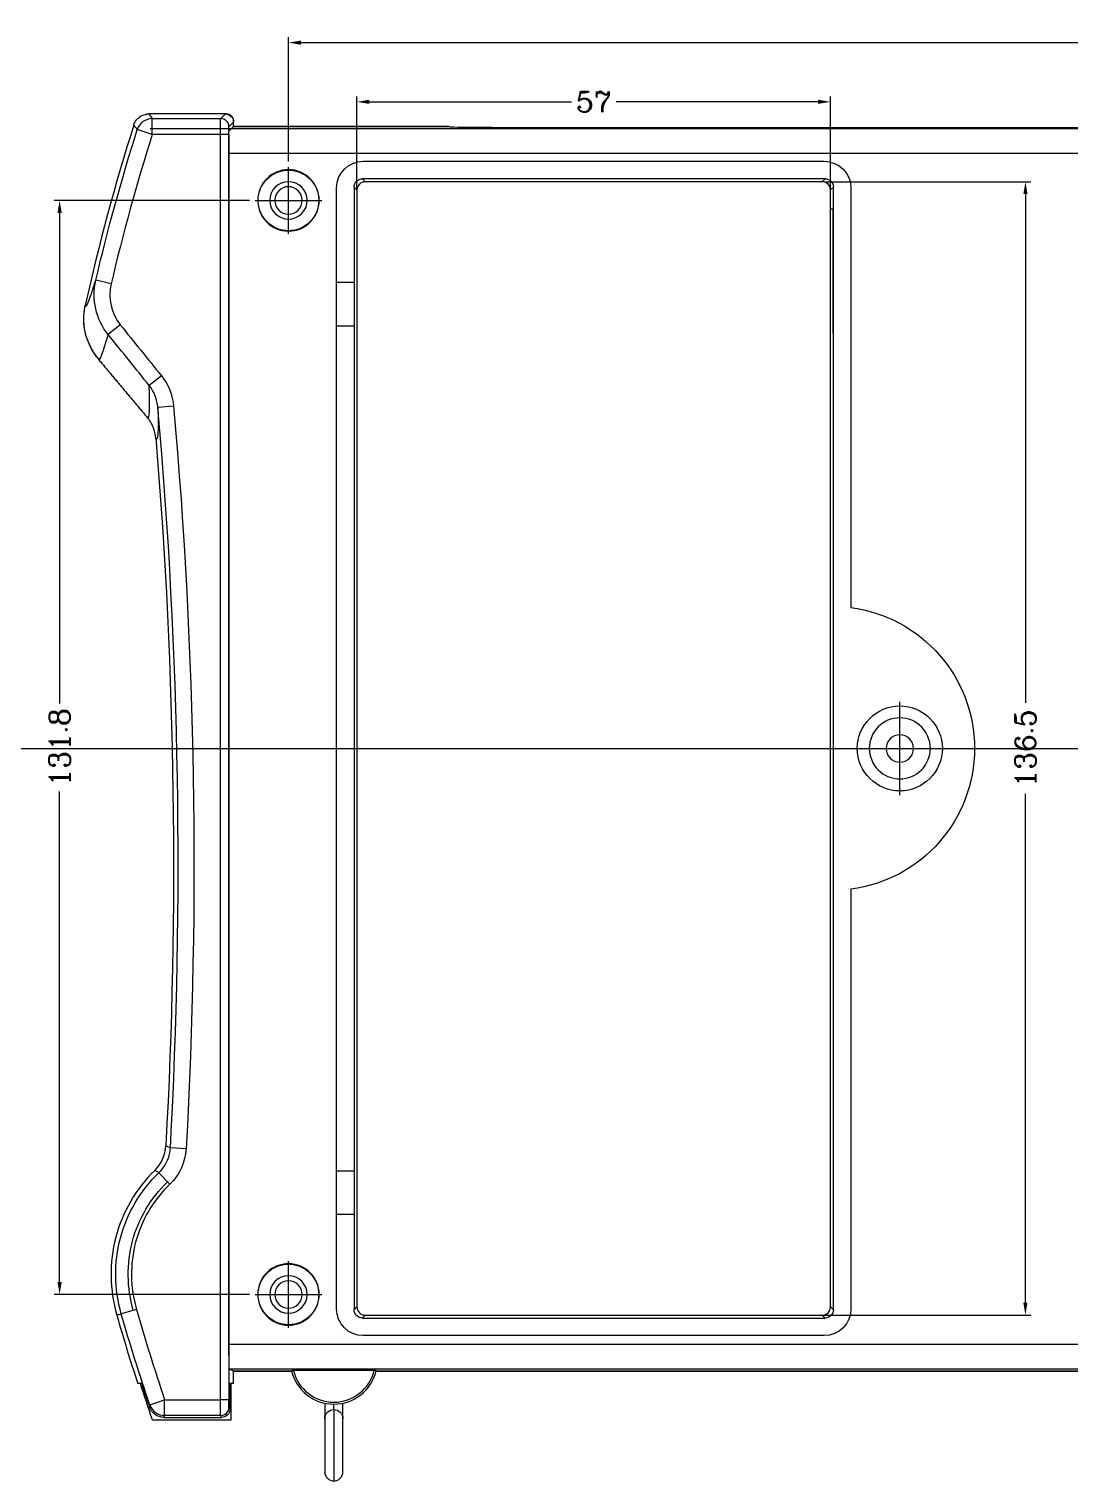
# Model space of a CAD drawing. Header units: millimetres. Extents: x -56 to 1013, y 0 to 900.
# Drawn here: x 720 to 845.4, y 451.3 to 626.2 of the extents above; entities that cross this region are included whole.
import ezdxf
from ezdxf.lldxf.tags import DXFTag

# ---------------------------------------------------------------- set-up
doc = ezdxf.new("R2010")
doc.units = ezdxf.units.MM
doc.header["$MEASUREMENT"] = 0
doc.layers.get('0').update_dxf_attribs({"linetype": 'CONTINUOUS'})
doc.layers.get('Defpoints').update_dxf_attribs({"linetype": 'CONTINUOUS'})
doc.layers.add('1', color=7, linetype='CONTINUOUS')
doc.styles.add('ROMANC', font='romanc.shx', dxfattribs={"bigfont": 'gbcbig.shx'})
tags = doc.linetypes.add('CENTER', pattern=[47.5, 22, -8.5, 8.5, -8.5]).pattern_tags.tags
tags[10:11] = [DXFTag(74, 4), DXFTag(75, 0), DXFTag(340, '0'), DXFTag(46, 0.0), DXFTag(50, 0.0), DXFTag(44, 0.0), DXFTag(45, 0.0)]
tags[8:9] = [DXFTag(74, 4), DXFTag(75, 0), DXFTag(340, '0'), DXFTag(46, 0.0), DXFTag(50, 0.0), DXFTag(44, 0.0), DXFTag(45, 0.0)]
tags[6:7] = [DXFTag(74, 4), DXFTag(75, 0), DXFTag(340, '0'), DXFTag(46, 0.0), DXFTag(50, 0.0), DXFTag(44, 0.0), DXFTag(45, 0.0)]
tags[4:5] = [DXFTag(74, 4), DXFTag(75, 0), DXFTag(340, '0'), DXFTag(46, 0.0), DXFTag(50, 0.0), DXFTag(44, 0.0), DXFTag(45, 0.0)]
doc.dimstyles.new('YanXiu', dxfattribs={"dimtxt": 2.5, "dimasz": 1.5, "dimexe": 0.66, "dimexo": 0.66, "dimgap": 0.66, "dimtad": 0, "dimdec": 1, "dimzin": 0, "dimdsep": 46, "dimtxsty": 'ROMANC', "dimcen": 0, "dimclrd": 131, "dimclre": 131, "dimclrt": 42, "dimadec": 0, "dimazin": 0, "dimtfac": 1, "dimtdec": 4, "dimtofl": 0, "dimtmove": 0, "dimatfit": 3, "dimfxl": 1, "dimtolj": 1, "dimtzin": 0, "dimlwd": 0, "dimlwe": 0, "dimarcsym": 0})

# ---------------------------------------------------------------- blocks, each defined once
blk = doc.blocks.new('*D113')
at = {"color": 131, "lineweight": 5}
for p, q in [((751.2797364083231, 610.225736335654), (751.2797364083231, 625.2100342097525)), ((752.7797364083231, 624.5500342097525), (851.9054506940373, 624.5500342097525)), ((958.7797364083231, 624.5500342097525), (859.6540221226088, 624.5500342097525)), ((960.2797364083231, 610.225736335654), (960.2797364083231, 625.2100342097525))]:
    blk.add_line(p, q, dxfattribs=at)
at = {"color": 131, "lineweight": 18}
for points in [[(752.7797364083231, 624.8000342097525), (752.7797364083231, 624.3000342097525), (751.2797364083231, 624.5500342097525)], [(958.7797364083231, 624.8000342097525), (958.7797364083231, 624.3000342097525), (960.2797364083231, 624.5500342097525)]]:
    blk.add_solid(points, dxfattribs=at)
at = {"layer": 'Defpoints', "color": 0, "lineweight": 18}
for p in [(960.2797364083231, 624.5500342097525), (751.2797364083231, 609.565736335654), (960.2797364083231, 609.565736335654)]:
    blk.add_point(p, dxfattribs=at)
at = {"color": 42, "lineweight": 18, "insert": (855.7797364083231, 624.5500342097525), "char_height": 2.5, "attachment_point": 5, "style": 'ROMANC'}
blk.add_mtext('209', dxfattribs=at)
blk = doc.blocks.new('*D114')
at = {"color": 131, "lineweight": 5}
for p, q in [((746.6047364920933, 605.5507364194242), (723.0668987378277, 605.5507364194242)), ((723.7268987378277, 604.0507364194242), (723.7268987378277, 544.9731599315327)), ((723.7268987378277, 475.2898691579269), (723.7268987378277, 534.3674456458183)), ((746.6047364920933, 473.7898691579269), (723.0668987378277, 473.7898691579269))]:
    blk.add_line(p, q, dxfattribs=at)
at = {"color": 131, "lineweight": 18}
for points in [[(723.4768987378277, 604.0507364194242), (723.9768987378277, 604.0507364194242), (723.7268987378277, 605.5507364194242)], [(723.4768987378277, 475.2898691579269), (723.9768987378277, 475.2898691579269), (723.7268987378277, 473.7898691579269)]]:
    blk.add_solid(points, dxfattribs=at)
at = {"layer": 'Defpoints', "color": 0, "lineweight": 18}
for p in [(747.2647364920932, 605.5507364194242), (723.7268987378277, 473.7898691579269), (747.2647364920932, 473.7898691579269)]:
    blk.add_point(p, dxfattribs=at)
at = {"color": 42, "lineweight": 18, "insert": (723.7268987378277, 539.6703027886753), "char_height": 2.5, "attachment_point": 5, "rotation": 90, "style": 'ROMANC'}
blk.add_mtext('131.8', dxfattribs=at)
blk = doc.blocks.new('*D115')
at = {"color": 131, "lineweight": 5}
for p, q in [((759.5241169947737, 606.7257764779694), (759.5241169947737, 618.0858388568291)), ((761.0241169947737, 617.4258388568292), (785.3459268845138, 617.4258388568292)), ((815.0353558218728, 617.4258388568292), (790.7135459321328, 617.4258388568292)), ((816.5353558218728, 606.3386222786206), (816.5353558218728, 618.0858388568291))]:
    blk.add_line(p, q, dxfattribs=at)
at = {"color": 131, "lineweight": 18}
for points in [[(761.0241169947737, 617.6758388568292), (761.0241169947737, 617.1758388568292), (759.5241169947737, 617.4258388568292)], [(815.0353558218728, 617.6758388568292), (815.0353558218728, 617.1758388568292), (816.5353558218728, 617.4258388568292)]]:
    blk.add_solid(points, dxfattribs=at)
at = {"layer": 'Defpoints', "color": 0, "lineweight": 18}
for p in [(816.5353558218728, 617.4258388568292), (759.5241169947737, 606.0657764779694), (816.5353558218728, 605.6786222786207)]:
    blk.add_point(p, dxfattribs=at)
at = {"color": 42, "lineweight": 18, "insert": (788.0297364083233, 617.4258388568292), "char_height": 2.5, "attachment_point": 5, "style": 'ROMANC'}
blk.add_mtext('57', dxfattribs=at)
blk = doc.blocks.new('*D125')
at = {"color": 131, "lineweight": 5}
for p, q in [((815.8457762831118, 607.806355832974), (840.6656751243696, 607.806355832974)), ((840.0056751243696, 606.306355832974), (840.0056751243696, 545.0321649908528)), ((840.0056751243696, 472.7951170058745), (840.0056751243696, 534.0693078479958)), ((815.6004520350367, 471.2951170058745), (840.6656751243696, 471.2951170058745))]:
    blk.add_line(p, q, dxfattribs=at)
at = {"color": 131, "lineweight": 18}
for points in [[(839.7556751243696, 606.306355832974), (840.2556751243696, 606.306355832974), (840.0056751243696, 607.806355832974)], [(839.7556751243696, 472.7951170058745), (840.2556751243696, 472.7951170058745), (840.0056751243696, 471.2951170058745)]]:
    blk.add_solid(points, dxfattribs=at)
at = {"layer": 'Defpoints', "color": 0, "lineweight": 18}
for p in [(815.1857762831119, 607.806355832974), (814.9404520350367, 471.2951170058745), (840.0056751243696, 471.2951170058745)]:
    blk.add_point(p, dxfattribs=at)
at = {"color": 42, "lineweight": 18, "insert": (840.0056751243695, 539.550736419424), "char_height": 2.5, "attachment_point": 5, "rotation": 90, "style": 'ROMANC'}
blk.add_mtext('136.5', dxfattribs=at)

msp = doc.modelspace()

# ---------------------------------------------------------------- linework, layer by layer
at = {"layer": '1', "color": 0, "linetype": 'Continuous', "lineweight": 18}
for p, q in [((743.7798734826822, 615.9671883417986), (734.4763311605792, 615.9671883417986)), ((743.6798887131665, 615.9671883417986), (734.4763311605792, 615.9671883417986)), ((734.6430059173217, 614.2092887839407), (976.9164668993244, 614.2092887839407)), ((744.112446798156, 613.8996702395657), (744.679736408323, 614.4669598497328)), ((744.1124467981559, 467.8082969073322), (744.1124467981559, 613.8996702395657)), ((744.679736408323, 614.4669598497328), (744.679736408323, 615.0673211340478)), ((744.679736408323, 614.4669598497328), (744.679736408323, 614.9673406466422)), ((770.579736408323, 614.4669598497328), (744.680116486448, 614.4669598497328)), ((744.680116486448, 614.4669598497328), (770.579736408323, 614.4669598497328)), ((770.579736408323, 614.4669598497328), (770.7805558434889, 614.3701743571306)), ((775.7797364083226, 614.3273299650806), (935.7797364083228, 614.3273299650806)), ((760.2797364083233, 610.2659292027495), (815.7797364083233, 610.2659292027495)), ((757.0645436249972, 472.050736419424), (757.0645436249972, 607.050736419424)), ((759.1750156962096, 607.1556094363816), (759.1750156962096, 595.650736419424)), ((759.5241169947737, 606.8065081378173), (759.5241169947737, 472.2949647010307)), ((815.884609425281, 608.155457131538), (760.1748633913655, 608.155457131538)), ((815.5355081267169, 607.8063558329737), (760.5239646899302, 607.8063558329737)), ((816.5353558218728, 604.550736419424), (816.5353558218728, 606.8065081378173)), ((816.884457120437, 471.9458634024664), (816.884457120437, 607.1556094363816)), ((818.994929191648, 607.050736419424), (818.994929191648, 556.5066475106247)), ((816.5353558218728, 604.550736419424), (816.8670020555089, 604.550736419424)), ((816.5353558218728, 589.550736419424), (816.5353558218728, 604.550736419424)), ((816.8670020555089, 589.550736419424), (816.8670020555089, 604.550736419424)), ((759.1750156962096, 595.650736419424), (757.0645436249972, 595.650736419424)), ((759.1837432286736, 595.650736419424), (759.1750156962096, 595.650736419424)), ((759.1837432286736, 595.650736419424), (759.1837432286736, 590.4507364194241)), ((757.0645436249972, 590.4507364194241), (759.1750156962096, 590.4507364194241)), ((759.1750156962096, 590.4507364194241), (759.1837432286736, 590.4507364194241)), ((759.1750156962096, 590.4507364194241), (759.1750156962096, 488.6507364194241)), ((816.5353558218728, 472.2949647010307), (816.5353558218728, 589.550736419424)), ((728.4176393695702, 586.396682698189), (728.4153870339046, 586.3993633784308)), ((818.994929191648, 522.5948253282234), (818.994929191648, 472.050736419424)), ((759.1750156962094, 488.650736419424), (757.064543624997, 488.650736419424)), ((759.1837432286734, 488.650736419424), (759.1750156962094, 488.650736419424)), ((759.1837432286734, 488.650736419424), (759.1837432286734, 483.4507364194239)), ((757.064543624997, 483.4507364194239), (759.1750156962094, 483.4507364194239)), ((759.1750156962096, 483.4507364194241), (759.1750156962096, 471.9458634024664)), ((759.1750156962094, 483.4507364194239), (759.1837432286734, 483.4507364194239)), ((732.9767431160087, 471.9792747581874), (731.1508285982339, 471.4549307667392)), ((760.1748633913655, 470.94601570731), (815.884609425281, 470.94601570731)), ((760.5239646899302, 471.2951170058743), (815.5355081267164, 471.2951170058743)), ((815.7797364083233, 468.8355436360986), (760.2797364083233, 468.8355436360986)), ((744.679736408323, 464.550736419424), (744.1643550262095, 464.8084074852161)), ((744.6795381074693, 464.550736419424), (751.6489997921856, 464.550736419424)), ((751.6489997921855, 464.550736419424), (744.6795381074693, 464.550736419424)), ((744.679736408323, 463.050656454814), (744.679736408323, 464.550736419424)), ((744.679736408323, 463.050656454814), (744.679736408323, 464.550736419424)), ((761.8335055310225, 464.550736419424), (949.7259672856236, 464.550736419424)), ((949.7259672856236, 464.550736419424), (761.8335055310224, 464.550736419424)), ((744.679736408323, 463.050656454814), (744.2346322526535, 463.050656454814)), ((744.2346322526535, 459.9822261712136), (744.2346322526535, 463.050656454814)), ((744.3859015673977, 458.6795952435403), (744.3859015673977, 463.050656454814)), ((755.6412526616041, 460.6946734395347), (755.6412526616041, 458.8280228845128)), ((757.8412526616041, 458.8280228845128), (757.8412526616041, 460.6946734395347)), ((734.9155157297048, 458.6795952435403), (744.3859015673976, 458.6795952435403)), ((736.3282905251388, 458.982226078377), (743.2350890975904, 458.982226078377)), ((755.6412526616041, 458.8280228845128), (755.6412526616041, 452.4280228845128)), ((757.8412526616041, 452.4280228845128), (757.8412526616041, 458.8280228845128))]:
    msp.add_line(p, q, dxfattribs=at)
at = {"layer": '1', "color": 0, "linetype": 'Continuous', "lineweight": 13}
for p, q in [((743.1190023264846, 615.4063019551165), (743.6798887131666, 615.9671883417986)), ((734.8866128243405, 613.5065913343194), (733.0756457700603, 614.0804369329616)), ((734.8866128243404, 615.4063019551165), (743.1190023264846, 615.4063019551165)), ((734.8866128243408, 613.5065913343194), (734.8866128243408, 615.4063019551165)), ((744.6797364083229, 614.9673406466422), (744.1188500216409, 614.4064542599602)), ((743.1035669376479, 613.5065913343194), (734.8866128243405, 613.5065913343194)), ((744.1034146328043, 613.5065913343194), (743.1035669376479, 613.5065913343194)), ((743.1035669376479, 461.1138612911903), (743.1035669376479, 613.5065913343194)), ((744.1034146328043, 613.5065913343194), (744.1034146328043, 461.1138612911904)), ((967.4432214977526, 611.2094030147482), (744.1162513188934, 611.2094030147482)), ((759.5241169947737, 606.8065081378173), (759.1750156962096, 607.1556094363816)), ((760.1748633913655, 608.155457131538), (760.5239646899302, 607.8063558329737)), ((815.5355081267169, 607.8063558329737), (815.884609425281, 608.155457131538)), ((816.884457120437, 607.1556094363816), (816.5353558218728, 606.8065081378173)), ((729.9272406134756, 595.4963024711548), (728.0777923068524, 595.9304008515909)), ((731.027375439123, 590.5697961826191), (729.5719017648119, 589.3972207808803)), ((735.9744092099851, 584.4383772781932), (734.518936367282, 583.2621109350897)), ((737.4534973743835, 580.7585014082629), (735.5612156242264, 580.5906615417483)), ((738.9596723270661, 491.3445574500296), (737.0628112431609, 491.4485693298101)), ((737.0046477083711, 487.0814978880948), (735.6881844221756, 488.4511056376275)), ((759.1750156962096, 471.9458634024664), (759.5241169947737, 472.2949647010307)), ((816.5353558218728, 472.2949647010307), (816.884457120437, 471.9458634024664)), ((760.5239646899297, 471.2951170058743), (760.1748633913655, 470.94601570731)), ((815.884609425281, 470.94601570731), (815.5355081267169, 471.2951170058744)), ((744.1135609600838, 467.8082932544086), (967.4459118565624, 467.8082932544086)), ((967.3928457730958, 464.8084074852161), (744.1666270435502, 464.8084074852161)), ((734.572733218434, 460.5052033884308), (736.372298721598, 461.1138612911903)), ((736.3722987215979, 461.1138612911903), (743.1035669376479, 461.1138612911903)), ((736.3722987215981, 459.2150187198541), (736.3722987215981, 461.1138612911904)), ((744.1034146328043, 461.1138612911903), (743.1035669376479, 461.1138612911903)), ((744.1185759355569, 460.2144095468732), (744.2346322526535, 459.9822261712136)), ((756.741252661604, 459.9280228845128), (756.741252661604, 460.5780949998707)), ((756.741252661604, 459.9280228845128), (756.741252661604, 451.3280228845128)), ((743.1187282404005, 459.2150187198541), (736.3722987215979, 459.2150187198541)), ((743.2350890975905, 458.982226078377), (743.1187282404005, 459.2150187198541))]:
    msp.add_line(p, q, dxfattribs=at)
at = {"layer": '1', "color": 1, "linetype": 'CENTER', "lineweight": 18, "ltscale": 0.1459999969538219}
for p, q in [((751.2797364083231, 601.5357365031939), (751.2797364083231, 609.565736335654)), ((747.264736492093, 605.550736419424), (755.2947363245531, 605.550736419424)), ((751.2797364083231, 469.7748692416965), (751.2797364083231, 477.8048690741568)), ((747.264736492093, 473.7898691579267), (755.2947363245531, 473.7898691579267))]:
    msp.add_line(p, q, dxfattribs=at)
at = {"layer": '1', "color": 1, "linetype": 'CENTER', "lineweight": 18, "ltscale": 0.2046982025971288}
for p, q in [((824.884457120437, 533.9215358480029), (824.884457120437, 545.179936990845)), ((824.884457120437, 533.9215358480029), (824.884457120437, 545.179936990845)), ((702.07322844788, 539.550736419424), (1000.81175829094, 539.550736419424)), ((819.2552565490159, 539.550736419424), (830.513657691858, 539.550736419424))]:
    msp.add_line(p, q, dxfattribs=at)
at = {"layer": '1', "color": 0, "linetype": 'Continuous', "lineweight": 18, "extrusion": (0, 0, -1)}
for centre, radius in [((-751.2797364083231, 605.550736419424), 3.699218258727673), ((-751.2797364083231, 605.550736419424), 2.25), ((-751.2797364083231, 605.550736419424), 1.65), ((-824.8844571204374, 539.550736419424), 3.674079391954156), ((-824.884457120437, 539.550736419424), 1.65), ((-751.2797364083231, 473.7898691579267), 3.699218258727673), ((-751.2797364083231, 473.7898691579267), 2.25), ((-751.2797364083231, 473.7898691579267), 1.65)]:
    msp.add_circle(centre, radius, dxfattribs=at)
at = {"layer": '1', "color": 0, "linetype": 'Continuous', "lineweight": 18}
for centre, radius in [((751.2797364083231, 605.550736419424), 3.649999923845548), ((824.884457120437, 539.550736419424), 5.11745506492822), ((751.2797364083231, 473.7898691579267), 3.649999923845548)]:
    msp.add_circle(centre, radius, dxfattribs=at)
for centre, radius, start, end in [((968.2797364083231, 539.550736419424), 247.290780221235, 162.3221196394001, 167.5418941223514), ((968.2797364083231, 539.550736419424), 247.290780221235, 162.3221196394001, 167.5418941223514), ((968.2797364083231, 539.550736419424), 247.2735930561049, 196.0222468823783, 198.0215233536621), ((968.2797364083231, 539.550736419424), 247.2735930561049, 196.0222468823783, 198.0215233536621), ((756.741252661604, 465.8280228845127), 5.25, 193.6297207330154, 346.3702792669847), ((968.2797364083231, 539.550736419424), 246.8284889004354, 198.0551405383866, 198.734865766628), ((756.741252661604, 452.4280228845128), 1.1, 179.9999978891394, 270), ((756.741252661604, 452.4280228845128), 1.1, 270, 2.110860607663099e-06)]:
    msp.add_arc(centre, radius, start, end, dxfattribs=at)
at = {"layer": '1', "color": 0, "linetype": 'Continuous', "lineweight": 13, "extrusion": (0, 0, -1)}
for centre, radius, start, end in [((-968.2797364083231, 539.550736419424), 246.7298938345529, 13.20922587255381, 17.58197498831747), ((-115.0687723625929, 525.5547934203033), 624.8281326121784, 174.9312959893417, 183.1385955022908), ((-968.2797364083228, 539.5507364194239), 246.7127066694228, 341.3131817438289, 343.9776345482612)]:
    msp.add_arc(centre, radius, start, end, dxfattribs=at)
at = {"layer": '1', "color": 0, "linetype": 'Continuous', "lineweight": 13}
for centre, radius, start, end in [((968.2797364083231, 539.550736419424), 244.8301832137558, 162.4180250116825, 166.7907741274462), ((115.0687723625929, 525.5547934203033), 622.9284219913812, 356.8614044977091, 5.06870401065831), ((968.2797364083231, 539.5507364194239), 244.8129960486257, 196.0223654537714, 198.6868182561711), ((756.741252661604, 465.8280228845127), 5.01150419073497, 193.5897189648835, 346.4102810351165)]:
    msp.add_arc(centre, radius, start, end, dxfattribs=at)
at = {"layer": '1', "color": 0, "linetype": 'Continuous', "lineweight": 18, "extrusion": (0, 0, -1)}
for centre, radius, start, end in [((-760.2797364083233, 607.050736419424), 3.2151927833254, 0, 90), ((-815.7797364083233, 607.050736419424), 3.2151927833254, 90, 180), ((-115.0687723625929, 525.5547934203033), 622.367535604699, 175.2665617724641, 183.1182736156357), ((-115.0687723625929, 525.5547934203033), 622.367535604699, 175.2665617724641, 183.1182736156357), ((-816.7797364083233, 539.550736419424), 17.1, 97.44321012831048, 262.5567898716895), ((-760.2797364083233, 472.050736419424), 3.2151927833254, 270, 0), ((-815.7797364083233, 472.050736419424), 3.2151927833254, 180, 270), ((-968.2797364083228, 539.550736419424), 246.9797582151796, 340.8865107507469, 341.9562986255934), ((-756.741252661604, 458.8280228845128), 1.1, 359.9999978891394, 90), ((-756.741252661604, 458.8280228845128), 1.1, 90, 180.0000021108605)]:
    msp.add_arc(centre, radius, start, end, dxfattribs=at)
for centre, major_axis, ratio, start_param, end_param in [((743.6795840802922, 614.9670360137213), (0.7073221891695783, 0.7073221891695833), 0.9996954598818875, 5.497939437029672, 7.068431177329455), ((775.7797364083247, 614.3709643040344), (-5.00000000000038, 0), 0.008726867790744594, 4.71238898038469, 6.265080528248864), ((760.175168024253, 607.1553048034941), (-0.7073221891695808, 0.7073221891695808), 0.9996954598818875, 5.497939437029715, 7.068431177329499), ((815.8843047923936, 607.1553048034941), (0.7073221891695808, 0.7073221891695808), 0.9996954598818875, 5.497939437029729, 7.068431177329457), ((760.175168024253, 471.946168035354), (-0.7073221891695808, -0.7073221891695808), 0.9996954598818875, 5.497939437029729, 7.068431177329457), ((815.8843047923936, 471.946168035354), (0.7073221891695808, -0.7073221891695808), 0.9996954598818875, 5.497939437029729, 7.068431177329443), ((744.1648119929409, 467.8082932544315), (-3.514366093785189e-15, 3.00000000003211), 0.01745506492820839, 3.150319299857198, 4.712390198018274), ((743.2344799246093, 459.9828356226757), (-0.4474451752908242, 0.8951630882372821), 0.9992388003036506, 2.034626666365955, 3.604813912922244)]:
    msp.add_ellipse(centre, major_axis=major_axis, ratio=ratio, start_param=start_param, end_param=end_param, dxfattribs=at)
at = {"layer": '1', "color": 0, "linetype": 'Continuous', "lineweight": 18}
for centre, major_axis, ratio, start_param, end_param in [((743.7795993130835, 615.0670512465591), (0.6365899702526239, 0.6365899702526218), 0.9996954598818876, 5.497934679854056, 7.068431177329415), ((760.5242693228176, 606.80620350493), (-0.7073221891695808, 0.7073221891695808), 0.9996954598818875, 5.497939437029674, 7.068431177329471), ((815.5352034938289, 606.80620350493), (0.7073221891695808, 0.7073221891695808), 0.9996954598818875, 5.497939437029715, 7.068431177329388), ((760.5242693228176, 472.2952693339182), (-0.7073221891695808, -0.7073221891695808), 0.9996954598818875, 5.497939437029715, 7.068431177329388), ((815.5352034938294, 472.2952693339183), (0.7073221891695808, -0.7073221891695808), 0.9996954598818875, 5.497939437029729, 7.068431177329457)]:
    msp.add_ellipse(centre, major_axis=major_axis, ratio=ratio, start_param=start_param, end_param=end_param, dxfattribs=at)
at = {"layer": '1', "color": 0, "linetype": 'Continuous', "lineweight": 13}
for centre, major_axis, ratio, start_param, end_param in [((734.8866128243405, 613.5065913343196), (-1.533048062143133, -1.122391927607814), 0.9997660860082118, 4.08053399579784, 5.344243964966936), ((743.1190023264846, 614.4064542599602), (0.7071067811865426, -0.7071067811865525), 0.9996954598818877, 0.7855504566449889, 2.356042196944764), ((736.372298721598, 461.1138612911905), (1.866798211416269, -0.3536445077376755), 0.9993689862193295, 3.655229740091143, 4.899494080576562), ((743.1187282404005, 460.2144095468732), (0.8944816903663707, 0.4471045801591841), 0.999238800303651, 4.249167721052309, 5.819354967608624)]:
    msp.add_ellipse(centre, major_axis=major_axis, ratio=ratio, start_param=start_param, end_param=end_param, dxfattribs=at)
at = {"layer": '1', "color": 0, "linetype": 'Continuous', "lineweight": 13, "extrusion": (0, 0, -1)}
for centre, major_axis, ratio, start_param, end_param in [((743.1192764960836, 613.5065913342834), (-2.225765192767789e-15, 1.900000000052065), 0.00826818865020797, 4.71238898038469, 6.265732014641037), ((744.11912419124, 613.5065913343025), (-1.054309828153003e-15, 0.9000000000245261), 0.0174550649282166, 4.71238898038469, 6.265732014641082), ((743.1192764960833, 461.1138612912266), (-2.225765192757787e-15, 1.900000000043528), 0.008268188650075501, 3.17649923863344, 4.71238898038469), ((744.11912419124, 461.1138612912008), (-1.054309828145024e-15, 0.900000000017715), 0.01745506492832301, 3.176499238648088, 4.71238898038469), ((974.4968242916207, 399.0810956501233), (-5.802988767110617, 277.859130908277), 0.8764853349928566, 4.947941753211616, 4.948799666603812)]:
    msp.add_ellipse(centre, major_axis=major_axis, ratio=ratio, start_param=start_param, end_param=end_param, dxfattribs=at)
at = {"layer": '1', "color": 0, "linetype": 'Continuous', "lineweight": 18}
for points, knots in [([(732.6663271826395, 614.6443538278146), (732.7308947846777, 614.8469408567361), (732.8313252435547, 615.0411757860339), (733.0872917791798, 615.3807694363961), (733.2463584458541, 615.5308107507534), (733.6002952688543, 615.7665136382695), (733.8000425459945, 615.855431432629), (734.1591170251643, 615.9471722547548), (734.3183316224612, 615.9671883417986), (734.4763311605793, 615.9671883417986)], [0, 0, 0, 0, 0.2675068378448486, 0.2675068378448486, 0.5350155234336853, 0.5350155234336853, 0.8024991750717163, 0.8024991750717163, 1, 1, 1, 1]), ([(732.6663271826395, 614.6443538278146), (732.7308947846777, 614.8469408567361), (732.8313252435547, 615.0411757860339), (733.0872917791798, 615.3807694363961), (733.246358445854, 615.5308107507534), (733.6002952688542, 615.7665136382695), (733.8000425459945, 615.855431432629), (734.1591170251642, 615.9471722547548), (734.3183316224612, 615.9671883417986), (734.4763311605793, 615.9671883417986)], [0, 0, 0, 0, 0.2675068378448486, 0.2675068378448486, 0.5350155234336853, 0.5350155234336853, 0.8024991750717163, 0.8024991750717163, 1, 1, 1, 1]), ([(727.3060668520992, 588.1966140929728), (727.3552358875147, 588.0754631998277), (727.5082577599615, 587.750773982455), (727.8606303780741, 587.1313873162427), (728.2178504631131, 586.6634692617364), (728.4099784228231, 586.4316205993713)], [0, 0, 0, 0, 0.2561812400817871, 0.6455284953117371, 1, 1, 1, 1]), ([(727.3060668520992, 588.1966140929728), (727.3552358875147, 588.0754631998277), (727.5082577599615, 587.750773982455), (727.860630378074, 587.1313873162427), (728.2178504631129, 586.6634692617364), (728.4099784228231, 586.4316205993713)], [0, 0, 0, 0, 0.2561812400817871, 0.6455284953117371, 1, 1, 1, 1]), ([(735.3136595039273, 576.9126491942737), (735.2759247928193, 577.3683684076218), (735.1668241811069, 577.8233885550374), (734.8181545844149, 578.676561447774), (734.572450948554, 579.0836962420102), (734.2739821633529, 579.4394700456745)], [0, 0, 0, 0, 0.4960500001907349, 0.4960500001907349, 1, 1, 1, 1]), ([(735.3136595039273, 576.9126491942737), (735.2759247928193, 577.3683684076218), (735.1668241811069, 577.8233885550374), (734.8181545844149, 578.676561447774), (734.572450948554, 579.0836962420102), (734.2739821633529, 579.4394700456745)], [0, 0, 0, 0, 0.4960500001907349, 0.4960500001907349, 1, 1, 1, 1]), ([(735.171681156125, 488.7312911211228), (732.9380762543186, 486.5419195291748), (731.2824238857145, 483.7286716775673), (729.686246912057, 477.6148045589402), (729.7408473382093, 474.3547023854252), (730.6115853210833, 471.3006098140533)], [0, 0, 0, 0, 0.5, 0.5, 1, 1, 1, 1]), ([(735.171681156125, 488.7312911211228), (732.9380762543186, 486.5419195291748), (731.2824238857145, 483.7286716775673), (729.686246912057, 477.6148045589402), (729.7408473382093, 474.3547023854252), (730.6115853210833, 471.3006098140533)], [0, 0, 0, 0, 0.5, 0.5, 1, 1, 1, 1]), ([(732.5993404053845, 471.8693495085312), (731.8224347658881, 474.5955326752749), (731.7816126492887, 477.4893645700549), (733.2092477262015, 482.8918992541506), (734.6968137480059, 485.4089164434607), (736.7336684604409, 487.3662545377188)], [0, 0, 0, 0, 0.5, 0.5, 1, 1, 1, 1]), ([(730.6115853210833, 471.3006098140532), (730.6858517149483, 471.3218638814341), (730.7601181594238, 471.3431177726803), (730.9332240767931, 471.3926575176998), (731.03206358943, 471.4209432331594), (731.1375437199205, 471.4511289723955), (731.1441842445627, 471.4530293205644), (731.1508247696172, 471.4549296672993)], [0, 0, 0, 0, 0.4131737053394318, 0.4131737053394318, 0.963056206703186, 0.963056206703186, 1, 1, 1, 1]), ([(751.8700546599412, 464.6504812579235), (751.8509981541922, 464.6455635072003), (751.8319416765676, 464.6406457564689), (751.7549560611656, 464.6207786743116), (751.6970271469256, 464.6058293428199), (751.6390984586067, 464.5908800112614)], [0, 0, 0, 0, 0.2475326061248779, 0.2475326061248779, 1, 1, 1, 1]), ([(751.8700546599412, 464.6504812579235), (751.9126279736502, 464.6614677917109), (752.4593788326088, 464.6720611839214), (754.2531647588753, 464.6871350448425), (755.5007819820773, 464.6914840692228), (757.9854295613347, 464.6914759118255), (759.2298582771151, 464.6871434795844), (761.0285308251182, 464.6720029418312), (761.5698776934914, 464.6614677029545), (761.6124506632668, 464.6504812579236)], [0, 0, 0, 0, 0.25, 0.25, 0.5, 0.5, 0.75, 0.75, 1, 1, 1, 1]), ([(761.8434068646014, 464.5908800112614), (761.7854781762826, 464.6058293428199), (761.7275492620427, 464.6207786743116), (761.6505636466405, 464.6406457564689), (761.6315071690158, 464.6455635072004), (761.6124506632668, 464.6504812579236)], [0, 0, 0, 0, 0.7524673938751221, 0.7524673938751221, 1, 1, 1, 1]), ([(733.6054073940898, 463.050656454814), (733.5579766464796, 463.050656454814), (733.5105472796743, 463.050656454814), (733.457515766949, 463.050656454814), (733.4519122619726, 463.050656454814), (733.3432978077656, 463.050656454814), (733.2402933398814, 463.050656454814), (733.1372953469859, 463.050656454814)], [0, 0, 0, 0, 0.3039414286613464, 0.3039414286613464, 0.3398514986038208, 0.3398514986038208, 1, 1, 1, 1]), ([(736.3282905251388, 458.982226078377), (736.1157584766224, 458.9822260783769), (735.9002952210303, 459.0189209442167), (735.4991947987868, 459.1596238516531), (735.3080276352623, 459.2655706382193), (734.976074916571, 459.5311091207769), (734.830720231696, 459.6943663099372), (734.64024807655, 459.9989125506547), (734.5765549278192, 460.13318544223), (734.5294544521785, 460.2720594735005)], [0, 0, 0, 0, 0.2713766396045685, 0.2713766396045685, 0.5427513122558594, 0.5427513122558594, 0.814162015914917, 0.814162015914917, 1, 1, 1, 1])]:
    msp.add_open_spline(points, degree=3, knots=knots, dxfattribs=at)
at = {"layer": '1', "color": 0, "linetype": 'Continuous', "lineweight": 13}
for points in [[(734.4763311605793, 615.9671883417986), (734.6129717399747, 615.7802261861857), (734.749732083709, 615.5932640572212), (734.8866128243405, 615.4063019551165)], [(729.5719017648116, 589.3972207808802), (728.0979101570642, 591.2073119465997), (727.5472130481631, 593.6602842041622), (728.0777923068524, 595.9304008515909)], [(729.9272406134758, 595.4963024711548), (729.5260166053902, 593.7869133193572), (729.925325513797, 591.9377292398103), (731.027375439123, 590.5697961826194)], [(729.571901764812, 589.3972207808799), (728.9279848440572, 587.31286288283), (728.5536712485766, 586.2431785343059), (728.4176391159659, 586.396682984365)], [(731.027375439123, 590.5697961826193), (732.6748974358959, 588.5247891915161), (734.3237476605252, 586.4808509677781), (735.974409209985, 584.4383772781932)], [(735.974409209985, 584.4383772781932), (736.8243444227223, 583.3866957203136), (737.3340710724375, 582.1049527392491), (737.4534973743835, 580.7585014082629)], [(734.3209536120904, 579.3607550184055), (734.5252740538074, 579.1164853865542), (734.6022271369309, 580.4226276509158), (734.518936367282, 583.2621109350897)], [(735.5612156242262, 580.5906615417483), (735.4768014218353, 581.5627645605277), (735.1213299589242, 582.4919413988567), (734.5189363672821, 583.2621109350896)], [(735.5612156242262, 580.5906615417484), (735.63829071818, 577.6605768749582), (735.5435625156742, 576.4293808698524), (735.3136595039273, 576.9126491942739)], [(736.5148131230042, 491.6996933927458), (736.6975204953368, 491.616502901544), (736.880187020899, 491.5328005677296), (737.0628112431609, 491.4485693298101)], [(738.9596723270658, 491.3445574500296), (738.8712762073933, 489.7324804475832), (738.1686304130683, 488.2003149340865), (737.0046477083711, 487.0814978880946)]]:
    msp.add_open_spline(points, degree=3, dxfattribs=at)
for points, knots in [([(733.0756457700602, 614.0804369329616), (733.0595002772226, 614.1026611880112), (733.0433564701227, 614.1248854110248), (732.9626458580117, 614.2360063660442), (732.8981043231452, 614.3249026179017), (732.777815430328, 614.4906505632995), (732.722061280573, 614.5675023857962), (732.6663271826395, 614.6443538278146)], [0, 0, 0, 0, 0.1182301044464111, 0.1182301044464111, 0.5911505222320557, 0.5911505222320557, 1, 1, 1, 1]), ([(726.8116637397201, 592.8977125674443), (726.8647723258853, 592.700650743763), (726.9962082096755, 592.8609415621564), (727.4180457473722, 593.8891202680904), (727.7139673150456, 594.7822778367881), (728.0777923068524, 595.9304008515909)], [0, 0, 0, 0, 0.5, 0.5, 1, 1, 1, 1]), ([(734.518936367282, 583.2621109350899), (733.7230943937832, 584.2475419561999), (732.927652268437, 585.2332964119321), (731.2786317448767, 587.2783259375865), (730.4251070696304, 588.3376446384681), (729.5719017648117, 589.3972207808803)], [0, 0, 0, 0, 0.4821617305278778, 0.4821617305278778, 1, 1, 1, 1]), ([(735.6881844221755, 488.4511056376275), (735.7699870614238, 488.5297261404983), (735.8488700111727, 488.61150167158), (735.9244948318, 488.6960816922464), (736.260149991926, 489.0714838438787), (736.5356159940941, 489.5100243620918), (736.9205191078978, 490.4407355178828), (737.0352649942814, 490.9457439126159), (737.06281124316, 491.4485693298104)], [0, 0, 0, 0, 0.1000173017382622, 0.1000173017382622, 0.1000173017382622, 0.5500079393386841, 0.5500079393386841, 1, 1, 1, 1]), ([(731.1508247696216, 471.4549296672847), (730.2985720969897, 474.4445013082005), (730.2564079265685, 477.6180657679639), (731.8235388239823, 483.5419097390863), (733.4459799710864, 486.2959023006356), (735.6881844221757, 488.4511056376276)], [0, 0, 0, 0, 0.5, 0.5, 1, 1, 1, 1]), ([(735.6881844221768, 488.4511056376284), (735.6298558767163, 488.483062767243), (735.5714694884189, 488.5149199602087), (735.3993729813833, 488.6085046184552), (735.285545361474, 488.6699975052222), (735.1716811561253, 488.7312911211231)], [0, 0, 0, 0, 0.3395101428031921, 0.3395101428031921, 1, 1, 1, 1]), ([(737.004647708371, 487.0814978880947), (735.0123256735096, 485.1664833052205), (733.5697560935321, 482.7196159141024), (732.1797498056483, 477.4553962799833), (732.220133978744, 474.6357042019787), (732.976743116009, 471.9792747581874)], [0, 0, 0, 0, 0.5, 0.5, 1, 1, 1, 1]), ([(734.52945445218, 460.2720594735014), (734.5376962458162, 460.3165520302566), (734.5459480187689, 460.3610446625297), (734.5603786895763, 460.4387593342505), (734.5665531704926, 460.4719813402616), (734.5727332184339, 460.5052033884307)], [0, 0, 0, 0, 0.5725136399269104, 0.5725136399269104, 1, 1, 1, 1])]:
    msp.add_open_spline(points, degree=3, knots=knots, dxfattribs=at)
at = {"layer": '1', "color": 0, "linetype": 'Continuous', "lineweight": 18}
for points, degree in [([(728.3910104415861, 586.4520492067676), (726.9061093684468, 588.2220966366408), (726.3132493260612, 590.6417052630652), (726.81166373972, 592.8977125674443)], 3), ([(727.3043305756515, 588.1906902437537), (726.6492738647796, 589.653207373958), (726.4621502386472, 591.3156856641475), (726.81166373972, 592.8977125674443)], 3), ([(728.3542313565704, 586.4716514777895), (731.3186820937316, 582.9387600495924), (734.2831330478334, 579.4058682874777)], 2), ([(728.3542943917812, 586.4715763554215), (731.318713718109, 582.9387223583076), (734.2831332551311, 579.405868040052)], 2), ([(735.1716811561253, 488.7312911211229), (735.9745103802954, 489.5182214753511), (736.4536604623793, 490.5771718584346), (736.5148131230039, 491.6996933927459)], 3), ([(735.1716811561253, 488.7312911211229), (735.9745103802956, 489.5182214753509), (736.4536604623793, 490.5771718584346), (736.5148131230039, 491.6996933927459)], 3)]:
    msp.add_open_spline(points, degree=degree, dxfattribs=at)

# ---------------------------------------------------------------- dimensions: what is measured, and where the dimension line sits
at = {"lineweight": 18}
for base, p1, p2, picture, middle in [((960.2797364083231, 624.5500342097525), (751.2797364083231, 609.565736335654), (960.2797364083231, 609.565736335654), '*D113', (855.7797364083231, 624.5500342097525)), ((816.5353558218728, 617.4258388568292), (759.5241169947737, 606.0657764779694), (816.5353558218728, 605.6786222786207), '*D115', (788.0297364083233, 617.4258388568292)), ((840.0056751243696, 471.2951170058745), (815.1857762831114, 607.8063558329737), (814.9404520350363, 471.2951170058743), '*D125', (840.0056751243695, 539.550736419424)), ((723.7268987378277, 473.7898691579269), (747.264736492093, 605.550736419424), (747.264736492093, 473.7898691579267), '*D114', (723.7268987378277, 539.6703027886753))]:
    dim = msp.add_linear_dim(base=base, p1=p1, p2=p2, dimstyle='YanXiu', dxfattribs=at)
    dim.commit()
    dim.dimension.update_dxf_attribs({"geometry": picture, "text_midpoint": middle, "dimtype": 160})

doc.saveas('drawing.dxf')
